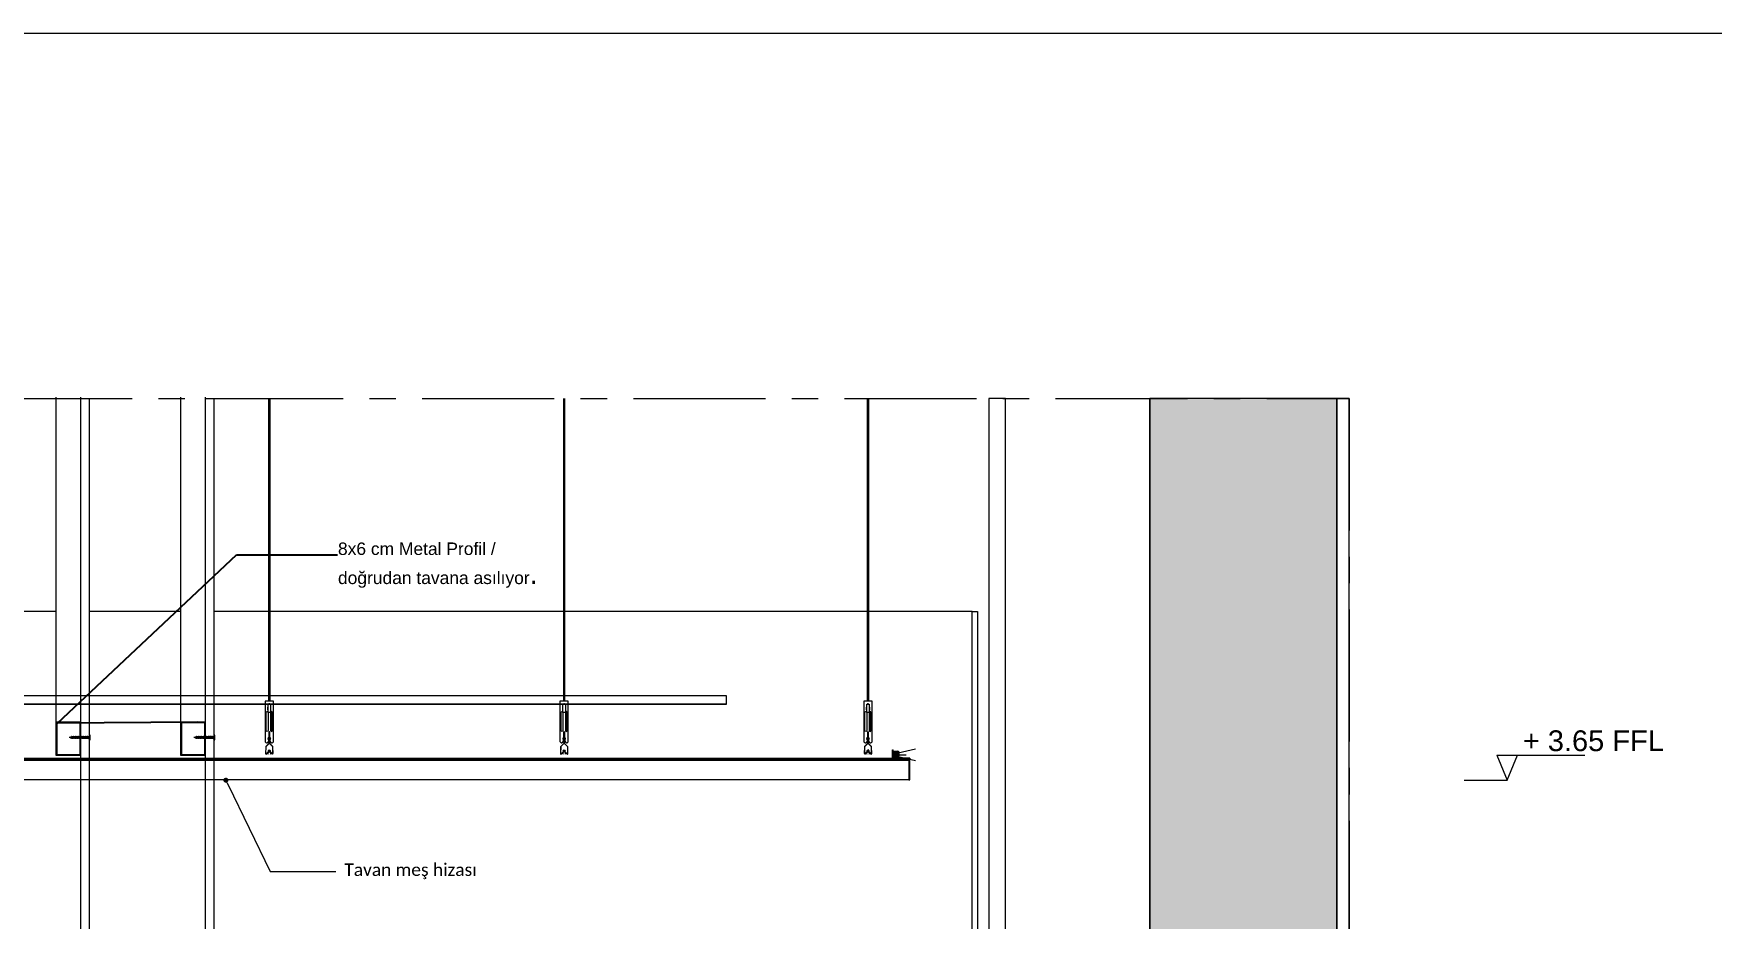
# Model space of a CAD drawing. Header units: millimetres. Extents: x 29001 to 40804, y -8833 to -5892.
# Drawn here: x 33977.5 to 34381.5, y -6125 to -5911.9 of the extents above; entities that cross this region are included whole.
import ezdxf
from ezdxf import colors
from ezdxf.entities.mleader import LeaderData, LeaderLine
from ezdxf.enums import TextEntityAlignment as Align
from ezdxf.math import Vec2, Vec3

# ---------------------------------------------------------------- set-up
doc = ezdxf.new("R2010")
doc.units = ezdxf.units.MM
doc.linetypes.add('CENTER', pattern=[50.8, 31.75, -6.35, 6.35, -6.35])
doc.layers.get('0').update_dxf_attribs({"lineweight": 0})
for name, color, linetype, lineweight in [('wipeout', 254, 'Continuous', 0), ('xxx_Auto_Duvar_Alcipan', 50, 'Continuous', 0), ('xxx_Auto_Elektrik', 30, 'Continuous', 0), ('xxx_Auto_Kaplama_Aluminyum', 133, 'Continuous', 0), ('xxx_Auto_Kaplama_Aluminyum Tarama', 135, 'Continuous', 0), ('xxx_Auto_Kaplama_Siva Sap', 253, 'Continuous', 0), ('xxx_Auto_Konstruksiyon_Metal Ince', 161, 'Continuous', 0), ('xxx_Auto_Yardimci_Aks', 30, 'CENTER', 0), ('xxx_Auto_Yardimci_Kot', 21, 'Continuous', 0), ('xxx_Auto_Yardimci_Lejand', 7, 'Continuous', 0), ('xxx_Auto_Yardimci_Metraj', 81, 'Continuous', 0), ('xxx_Auto_Yardimci_Yazi', 7, 'Continuous', 0)]:
    doc.layers.add(name, color=color, linetype=linetype, lineweight=lineweight)
doc.layers.add('xxx_Auto_Duvar_Duvar Gorunus 02', color=7, linetype='Continuous', lineweight=0, true_color=0x707070)
doc.styles.add('Arial', font='arial.ttf')
doc.styles.add('AUTOBAN', font='')
doc.styles.add('narrow', font='ARIALN.TTF', dxfattribs={"height": 4})
doc.styles.get("Standard").update_dxf_attribs({"font": 'arial.ttf'})
doc.styles.add('tx-0-text', font='arial.ttf', dxfattribs={"height": 10})
doc.styles.get('AUTOBAN').set_extended_font_data('Helvetica Normal Tr')

# ---------------------------------------------------------------- blocks, each defined once
blk = doc.blocks.new('AUTO_LAYOUT_A0')
at = {"layer": 'xxx_Auto_Yardimci_Metraj', "color": 1}
blk.add_lwpolyline([(42, 84), (-76.8, 84), (-76.8, 0), (42, 0)], close=True, dxfattribs=at)
at = {"layer": 'xxx_Auto_Yardimci_Lejand', "style": 'AUTOBAN'}
for tag, p in [('PROJEADI', (36.802, 80.231)), ('REVIZYON', (37.278, 12.602)), ('REVIZYON', (37.278, 12.167)), ('REVIZYON', (37.278, 11.732)), ('REVIZYON', (37.278, 11.297)), ('ÇİZİMADI', (36.802, 10.22)), ('PNO', (38.791, 9.704)), ('OLCEK', (38.791, 9.269)), ('ÇİZEN', (38.791, 8.834)), ('KONTROL', (38.791, 8.399)), ('TARIH', (38.791, 7.964)), ('PROJENO', (38.791, 7.529))]:
    blk.add_attdef(tag, text='', height=0.2, dxfattribs=at).set_placement(p, align=Align.TOP_LEFT)
for tag, p in [('TARIH', (41.806, 12.602)), ('TARIH', (41.806, 12.167)), ('TARIH', (41.806, 11.732)), ('TARIH', (41.806, 11.297)), ('PNO', (38.677, 9.704)), ('SIZE', (41.803, 9.704))]:
    blk.add_attdef(tag, text='', height=0.2, dxfattribs=at).set_placement(p, align=Align.TOP_RIGHT)
for tag, p in [('PRJT', (38.677, 6.778)), ('DC', (39.765, 6.778)), ('SSN', (40.788, 6.778))]:
    blk.add_attdef(tag, text='', height=0.2, dxfattribs=at).set_placement(p, align=Align.TOP_CENTER)
blk = doc.blocks.new('*U57')
for p, q in [((0, -5.5), (0, 5.5)), ((0, 5.5), (0.9, 5.5)), ((0.9, 5.5), (3.4, 2.6)), ((3.4, 2.6), (5.1, 1.7)), ((5.1, 1.7), (5.1, 1.7)), ((6.2, 1.7), (7.1, 1.7)), ((8.2, 1.7), (9, 1.7)), ((10.1, 1.7), (10.9, 1.7)), ((12.1, 1.7), (12.9, 1.7)), ((14.1, 1.7), (14.9, 1.7)), ((16.1, 1.7), (16.9, 1.7)), ((18.1, 1.7), (18.9, 1.7)), ((20.1, 1.7), (20.9, 1.7)), ((22.1, 1.7), (22.9, 1.7)), ((24.1, 1.7), (24.9, 1.7)), ((26.1, 1.7), (26.9, 1.7)), ((28.1, 1.7), (28.9, 1.7)), ((30.1, 1.7), (30.9, 1.7)), ((32.1, 1.7), (32.9, 1.7)), ((34.1, 1.7), (34.9, 1.7)), ((36.1, 1.7), (36.9, 1.7)), ((38.1, 1.7), (38.9, 1.7)), ((40.1, 1.7), (40.9, 1.7)), ((42.1, 1.7), (42.7, 1.7)), ((42.7, 1.7), (43.4, 1.7)), ((44.7, 1.4), (50, 0)), ((46.9, -1), (50, 0)), ((0.9, -5.5), (0, -5.5)), ((0.9, -5.5), (3.4, -2.6)), ((3.4, -2.6), (5.1, -1.7)), ((5.1, -1.7), (5.4, -1.7)), ((6.6, -1.7), (7.4, -1.7)), ((9.3, -1.7), (8.5, -1.7)), ((11.3, -1.7), (10.5, -1.7)), ((13.2, -1.7), (12.4, -1.7)), ((15.2, -1.7), (14.3, -1.7)), ((16.3, -1.7), (17.3, -1.7)), ((18.3, -1.7), (19.3, -1.7)), ((20.3, -1.7), (21.3, -1.7)), ((22.3, -1.7), (23.3, -1.7)), ((24.3, -1.7), (25.3, -1.7)), ((26.3, -1.7), (27.3, -1.7)), ((28.3, -1.7), (29.3, -1.7)), ((30.3, -1.7), (31.3, -1.7)), ((32.3, -1.7), (33.3, -1.7)), ((34.3, -1.7), (35.3, -1.7)), ((36.3, -1.7), (37.3, -1.7)), ((38.3, -1.7), (39.3, -1.7)), ((40.3, -1.7), (41.3, -1.7)), ((42.3, -1.7), (43.3, -1.7)), ((44.4, -1.5), (45.9, -1.3))]:
    blk.add_line(p, q)
at = {"lineweight": 15}
for p, q in [((0.9, 5.5), (0.9, -5.5)), ((3.4, -2.6), (3.4, 2.6))]:
    blk.add_line(p, q, dxfattribs=at)
at = {"lineweight": 5}
for p, q in [((5.1, -1.7), (5.1, 1.7)), ((5.1, 0), (5.4, -1.7)), ((6.2, 1.7), (7.4, -1.7)), ((8.2, 1.7), (9.3, -1.7)), ((10.1, 1.7), (11.3, -1.7)), ((12.1, 1.7), (13.2, -1.7)), ((14.1, 1.7), (15.2, -1.7)), ((16.1, 1.7), (17.2, -1.7)), ((18.1, 1.7), (19.2, -1.7)), ((20.1, 1.7), (21.2, -1.7)), ((22.1, 1.7), (23.2, -1.7)), ((24.1, 1.7), (25.2, -1.7)), ((26.1, 1.7), (27.2, -1.7)), ((28.1, 1.7), (29.2, -1.7)), ((30.1, 1.7), (31.2, -1.7)), ((32.1, 1.7), (33.2, -1.7)), ((34.1, 1.7), (35.2, -1.7)), ((36.1, 1.7), (37.2, -1.7)), ((38.1, 1.7), (39.2, -1.7)), ((40.1, 1.7), (41.2, -1.7)), ((42.1, 1.7), (43.2, -1.5)), ((44.6, 1.7), (45.7, -1))]:
    blk.add_line(p, q, dxfattribs=at)
for points, start_tangent, end_tangent in [([(5.1, 1.7), (5.7, 2.5), (6.2, 1.7)], (0.571797, 0.820395), (0.389557, -0.921002)), ([(7.1, 1.7), (7.7, 2.5), (8.2, 1.7)], (0.571797, 0.820395), (0.389557, -0.921002)), ([(9, 1.7), (9.6, 2.5), (10.1, 1.7)], (0.571797, 0.820395), (0.389557, -0.921002)), ([(10.9, 1.7), (11.6, 2.5), (12.1, 1.7)], (0.571797, 0.820395), (0.389557, -0.921002)), ([(12.9, 1.7), (13.6, 2.5), (14.1, 1.7)], (0.571797, 0.820395), (0.389557, -0.921002)), ([(14.9, 1.7), (15.6, 2.5), (16.1, 1.7)], (0.571797, 0.820395), (0.389557, -0.921002)), ([(16.9, 1.7), (17.6, 2.5), (18.1, 1.7)], (0.571797, 0.820395), (0.389557, -0.921002)), ([(18.9, 1.7), (19.6, 2.5), (20.1, 1.7)], (0.571797, 0.820395), (0.389557, -0.921002)), ([(20.9, 1.7), (21.6, 2.5), (22.1, 1.7)], (0.571797, 0.820395), (0.389557, -0.921002)), ([(22.9, 1.7), (23.6, 2.5), (24.1, 1.7)], (0.571797, 0.820395), (0.389557, -0.921002)), ([(24.9, 1.7), (25.6, 2.5), (26.1, 1.7)], (0.571797, 0.820395), (0.389557, -0.921002)), ([(26.9, 1.7), (27.6, 2.5), (28.1, 1.7)], (0.571797, 0.820395), (0.389557, -0.921002)), ([(28.9, 1.7), (29.6, 2.5), (30.1, 1.7)], (0.571797, 0.820395), (0.389557, -0.921002)), ([(30.9, 1.7), (31.6, 2.5), (32.1, 1.7)], (0.571797, 0.820395), (0.389557, -0.921002)), ([(32.9, 1.7), (33.6, 2.5), (34.1, 1.7)], (0.571797, 0.820395), (0.389557, -0.921002)), ([(34.9, 1.7), (35.6, 2.5), (36.1, 1.7)], (0.571797, 0.820395), (0.389557, -0.921002)), ([(36.9, 1.7), (37.6, 2.5), (38.1, 1.7)], (0.571797, 0.820395), (0.389557, -0.921002)), ([(38.9, 1.7), (39.6, 2.5), (40.1, 1.7)], (0.571797, 0.820395), (0.389557, -0.921002)), ([(40.9, 1.7), (41.6, 2.5), (42.1, 1.7)], (0.571797, 0.820395), (0.389557, -0.921002)), ([(43.4, 1.7), (44.1, 2.5), (44.6, 1.7)], (0.571797, 0.820395), (0.389557, -0.921002)), ([(5.4, -1.7), (6.1, -2.5), (6.6, -1.7)], (0.571797, -0.820395), (0.389557, 0.921002)), ([(7.4, -1.7), (8, -2.5), (8.5, -1.7)], (0.571797, -0.820395), (0.389557, 0.921002)), ([(9.3, -1.7), (9.9, -2.5), (10.5, -1.7)], (0.571797, -0.820395), (0.389557, 0.921002)), ([(11.3, -1.7), (11.9, -2.5), (12.4, -1.7)], (0.571797, -0.820395), (0.389557, 0.921002)), ([(13.2, -1.7), (13.8, -2.5), (14.3, -1.7)], (0.571797, -0.820395), (0.389557, 0.921002)), ([(15.2, -1.7), (15.8, -2.5), (16.3, -1.7)], (0.571797, -0.820395), (0.389557, 0.921002)), ([(17.2, -1.7), (17.8, -2.5), (18.3, -1.7)], (0.571797, -0.820395), (0.389557, 0.921002)), ([(19.2, -1.7), (19.8, -2.5), (20.3, -1.7)], (0.571797, -0.820395), (0.389557, 0.921002)), ([(21.2, -1.7), (21.8, -2.5), (22.3, -1.7)], (0.571797, -0.820395), (0.389557, 0.921002)), ([(23.2, -1.7), (23.8, -2.5), (24.3, -1.7)], (0.571797, -0.820395), (0.389557, 0.921002)), ([(25.2, -1.7), (25.8, -2.5), (26.3, -1.7)], (0.571797, -0.820395), (0.389557, 0.921002)), ([(27.2, -1.7), (27.8, -2.5), (28.3, -1.7)], (0.571797, -0.820395), (0.389557, 0.921002)), ([(29.2, -1.7), (29.8, -2.5), (30.3, -1.7)], (0.571797, -0.820395), (0.389557, 0.921002)), ([(31.2, -1.7), (31.8, -2.5), (32.3, -1.7)], (0.571797, -0.820395), (0.389557, 0.921002)), ([(33.2, -1.7), (33.8, -2.5), (34.3, -1.7)], (0.571797, -0.820395), (0.389557, 0.921002)), ([(35.2, -1.7), (35.8, -2.5), (36.3, -1.7)], (0.571797, -0.820395), (0.389557, 0.921002)), ([(37.2, -1.7), (37.8, -2.5), (38.3, -1.7)], (0.571797, -0.820395), (0.389557, 0.921002)), ([(39.2, -1.7), (39.8, -2.5), (40.3, -1.7)], (0.571797, -0.820395), (0.389557, 0.921002)), ([(41.2, -1.7), (41.8, -2.5), (42.3, -1.7)], (0.571797, -0.820395), (0.389557, 0.921002)), ([(43.2, -1.5), (43.9, -2.3), (44.4, -1.5)], (0.571797, -0.820395), (0.389557, 0.921002)), ([(45.7, -1), (46.4, -1.8), (46.9, -1)], (0.571797, -0.820395), (0.389557, 0.921002))]:
    blk.add_spline(points, degree=3, dxfattribs=dict(start_tangent=start_tangent, end_tangent=end_tangent))
at = {"lineweight": 15}
for points, start_tangent, end_tangent in [([(5.1, 1.7), (5.8, 1.4), (6.6, 0.1), (7.4, -1.7)], (0.99352, -0.113659), (0.389557, -0.921002)), ([(6.6, -1.7), (5.8, -1.4), (5.5, -1.1), (5.1, 0)], (-0.99352, 0.113659), (-0.389557, 0.921002)), ([(8.5, -1.7), (7.8, -1.4), (7, -0.1), (6.2, 1.7)], (-0.99352, 0.113659), (-0.389557, 0.921002)), ([(7.1, 1.7), (7.8, 1.4), (8.6, 0.1), (9.3, -1.7)], (0.99352, -0.113659), (0.389557, -0.921002)), ([(10.5, -1.7), (9.7, -1.4), (8.9, -0.1), (8.2, 1.7)], (-0.99352, 0.113659), (-0.389557, 0.921002)), ([(9, 1.7), (9.7, 1.4), (10.5, 0.1), (11.3, -1.7)], (0.99352, -0.113659), (0.389557, -0.921002)), ([(12.4, -1.7), (11.7, -1.4), (10.9, -0.1), (10.1, 1.7)], (-0.99352, 0.113659), (-0.389557, 0.921002)), ([(10.9, 1.7), (11.6, 1.4), (12.5, 0.1), (13.2, -1.7)], (0.99352, -0.113659), (0.389557, -0.921002)), ([(14.3, -1.7), (13.6, -1.4), (12.8, -0.1), (12.1, 1.7)], (-0.99352, 0.113659), (-0.389557, 0.921002)), ([(12.9, 1.7), (13.6, 1.4), (14.5, 0.1), (15.2, -1.7)], (0.99352, -0.113659), (0.389557, -0.921002)), ([(16.3, -1.7), (15.6, -1.4), (14.8, -0.1), (14.1, 1.7)], (-0.99352, 0.113659), (-0.389557, 0.921002)), ([(14.9, 1.7), (15.6, 1.4), (16.5, 0.1), (17.2, -1.7)], (0.99352, -0.113659), (0.389557, -0.921002)), ([(18.3, -1.7), (17.6, -1.4), (16.8, -0.1), (16.1, 1.7)], (-0.99352, 0.113659), (-0.389557, 0.921002)), ([(16.9, 1.7), (17.6, 1.4), (18.5, 0.1), (19.2, -1.7)], (0.99352, -0.113659), (0.389557, -0.921002)), ([(20.3, -1.7), (19.6, -1.4), (18.8, -0.1), (18.1, 1.7)], (-0.99352, 0.113659), (-0.389557, 0.921002)), ([(18.9, 1.7), (19.6, 1.4), (20.5, 0.1), (21.2, -1.7)], (0.99352, -0.113659), (0.389557, -0.921002)), ([(22.3, -1.7), (21.6, -1.4), (20.8, -0.1), (20.1, 1.7)], (-0.99352, 0.113659), (-0.389557, 0.921002)), ([(20.9, 1.7), (21.6, 1.4), (22.5, 0.1), (23.2, -1.7)], (0.99352, -0.113659), (0.389557, -0.921002)), ([(24.3, -1.7), (23.6, -1.4), (22.8, -0.1), (22.1, 1.7)], (-0.99352, 0.113659), (-0.389557, 0.921002)), ([(22.9, 1.7), (23.6, 1.4), (24.5, 0.1), (25.2, -1.7)], (0.99352, -0.113659), (0.389557, -0.921002)), ([(26.3, -1.7), (25.6, -1.4), (24.8, -0.1), (24.1, 1.7)], (-0.99352, 0.113659), (-0.389557, 0.921002)), ([(24.9, 1.7), (25.6, 1.4), (26.5, 0.1), (27.2, -1.7)], (0.99352, -0.113659), (0.389557, -0.921002)), ([(28.3, -1.7), (27.6, -1.4), (26.8, -0.1), (26.1, 1.7)], (-0.99352, 0.113659), (-0.389557, 0.921002)), ([(26.9, 1.7), (27.6, 1.4), (28.5, 0.1), (29.2, -1.7)], (0.99352, -0.113659), (0.389557, -0.921002)), ([(30.3, -1.7), (29.6, -1.4), (28.8, -0.1), (28.1, 1.7)], (-0.99352, 0.113659), (-0.389557, 0.921002)), ([(28.9, 1.7), (29.6, 1.4), (30.5, 0.1), (31.2, -1.7)], (0.99352, -0.113659), (0.389557, -0.921002)), ([(32.3, -1.7), (31.6, -1.4), (30.8, -0.1), (30.1, 1.7)], (-0.99352, 0.113659), (-0.389557, 0.921002)), ([(30.9, 1.7), (31.6, 1.4), (32.5, 0.1), (33.2, -1.7)], (0.99352, -0.113659), (0.389557, -0.921002)), ([(34.3, -1.7), (33.6, -1.4), (32.8, -0.1), (32.1, 1.7)], (-0.99352, 0.113659), (-0.389557, 0.921002)), ([(32.9, 1.7), (33.6, 1.4), (34.5, 0.1), (35.2, -1.7)], (0.99352, -0.113659), (0.389557, -0.921002)), ([(36.3, -1.7), (35.6, -1.4), (34.8, -0.1), (34.1, 1.7)], (-0.99352, 0.113659), (-0.389557, 0.921002)), ([(34.9, 1.7), (35.6, 1.4), (36.5, 0.1), (37.2, -1.7)], (0.99352, -0.113659), (0.389557, -0.921002)), ([(38.3, -1.7), (37.6, -1.4), (36.8, -0.1), (36.1, 1.7)], (-0.99352, 0.113659), (-0.389557, 0.921002)), ([(36.9, 1.7), (37.6, 1.4), (38.5, 0.1), (39.2, -1.7)], (0.99352, -0.113659), (0.389557, -0.921002)), ([(40.3, -1.7), (39.6, -1.4), (38.8, -0.1), (38.1, 1.7)], (-0.99352, 0.113659), (-0.389557, 0.921002)), ([(38.9, 1.7), (39.6, 1.4), (40.5, 0.1), (41.2, -1.7)], (0.99352, -0.113659), (0.389557, -0.921002)), ([(42.3, -1.7), (41.6, -1.4), (40.8, -0.1), (40.1, 1.7)], (-0.99352, 0.113659), (-0.389557, 0.921002)), ([(40.9, 1.7), (41.7, 1.4), (42.5, 0.1), (43.2, -1.5)], (0.99352, -0.113659), (0.389557, -0.921002)), ([(44.4, -1.5), (43.6, -1.2), (42.8, 0.1), (42.1, 1.7)], (-0.99352, 0.113659), (-0.389557, 0.921002)), ([(43.4, 1.7), (44.2, 1.4), (45, 0.3), (45.7, -1)], (0.99352, -0.113659), (0.389557, -0.921002)), ([(46.9, -1), (46.1, -0.7), (45.3, 0.3), (44.6, 1.7)], (-0.99352, 0.113659), (-0.389557, 0.921002))]:
    blk.add_spline(points, degree=3, dxfattribs=dict(at, start_tangent=start_tangent, end_tangent=end_tangent))
blk = doc.blocks.new('_Dot')
at = {"color": 0, "linetype": 'ByBlock', "lineweight": -2}
blk.add_line((-0.5, 0), (-1, 0), dxfattribs=at)
at = {"color": 0, "linetype": 'ByBlock', "const_width": 0.5}
blk.add_lwpolyline([(-0.25, 0, 1), (0.25, 0, 1)], format="xyb", close=True, dxfattribs=at)
blk = doc.blocks.new('AUTOBAN_TAG_HEIGHTS')
at = {"extrusion": (4.37748e-19, -0.000522952, 1)}
for p, q in [((-31588, 44961.5, 0), (-31164.1, 44961.5, 0)), ((-31744.5, 44841.5, 0), (-31538, 44841.5, 0))]:
    blk.add_line(p, q, dxfattribs=at)
at = {"elevation": 0}
blk.add_lwpolyline([(-31588, 44961.5), (-31538, 44841.5), (-31488, 44961.5)], dxfattribs=at)
at = {"extrusion": (4.37748e-19, -0.000522952, 1)}
for tag, p in [('FFL_LEVEL', (-31462.6, 44901.5, -23.5)), ('SSL_LEVEL', (-31462.6, 44797.4, -23.4))]:
    blk.add_attdef(tag, p, '', height=100, dxfattribs=at)
blk = doc.blocks.new('led lighting')
blk.add_wipeout([(-26541.81, -63384.27), (-26540.06, -63384.27), (-26540.06, -63385.52), (-26541.81, -63385.52)]).dxf.layer = 'wipeout'
at = {"layer": 'xxx_Auto_Elektrik', "ltscale": 100}
h = blk.add_hatch(dxfattribs=at)
h.set_pattern_fill('ANSI32', color=256, scale=0.02)
h.set_pattern_definition([(45, (-10392.74666, -20628.92017), (-0.1347038418, 0.1347038418), []), (45, (-10392.65686, -20628.92017), (-0.1347038418, 0.1347038418), [])])
h.paths.add_polyline_path([(-26541.81, -63384.27), (-26540.06, -63384.27), (-26540.06, -63385.52), (-26541.81, -63385.52)])
blk.add_lwpolyline([(-26541.81, -63384.27), (-26540.06, -63384.27), (-26540.06, -63385.52), (-26541.81, -63385.52)], close=True, dxfattribs=at)
for points in [[(-26541.81, -63385.52), (-26541.81, -63384.27)], [(-26540.06, -63384.27), (-26540.06, -63385.52)]]:
    blk.add_lwpolyline(points, dxfattribs=at)
blk.add_arc((-26540.93, -63385.52), 0.25, 180, 0, dxfattribs=at)

msp = doc.modelspace()

# ---------------------------------------------------------------- hatches: boundary and pattern name
at = {"true_color": 0x7e837c}
h = msp.add_hatch(color=8, dxfattribs=at)
h.dxf.hatch_style = 1
h.paths.add_polyline_path([(34246.1, -5999.7), (34246.1, -6466.55), (34291.1, -6466.55), (34291.1, -5999.7)])
at = {"layer": 'xxx_Auto_Kaplama_Aluminyum Tarama', "linetype": 'Continuous'}
h = msp.add_hatch(color=256, dxfattribs=at)
h.dxf.hatch_style = 1
edge = h.paths.add_edge_path()
edge.add_arc((34034.22, -6081.57), 0.24, -70.6564, 92.4085, ccw=False)
edge.add_arc((34034.33, -6081.9), 0.11, 109.3177, 181)
edge.add_line((34034.22, -6081.9), (34034.24, -6082.65))
edge.add_arc((34034.35, -6082.65), 0.11, 181, 226)
edge.add_line((34034.27, -6082.73), (34034.97, -6083.46))
edge.add_arc((34034.94, -6083.5), 0.05, 1, 46, ccw=False)
edge.add_line((34034.99, -6083.5), (34035.02, -6085.15))
edge.add_arc((34034.97, -6085.15), 0.05, -133.8547, 1, ccw=False)
edge.add_line((34034.94, -6085.19), (34034.39, -6084.66))
edge.add_arc((34034.42, -6084.62), 0.05, 136, 226.1453, ccw=False)
edge.add_line((34034.39, -6084.59), (34034.52, -6084.45))
edge.add_line((34034.52, -6084.45), (34034.48, -6084.41))
edge.add_line((34034.48, -6084.41), (34034.34, -6084.55))
edge.add_arc((34034.42, -6084.62), 0.11, 136, 226.1453)
edge.add_line((34034.35, -6084.7), (34034.89, -6085.23))
edge.add_arc((34034.97, -6085.15), 0.11, 226.1453, 361)
edge.add_line((34035.08, -6085.15), (34035.05, -6083.49))
edge.add_arc((34034.94, -6083.5), 0.11, 1, 46)
edge.add_line((34035.02, -6083.42), (34034.31, -6082.69))
edge.add_arc((34034.35, -6082.65), 0.05, 181, 226, ccw=False)
edge.add_line((34034.3, -6082.65), (34034.28, -6081.9))
edge.add_arc((34034.33, -6081.9), 0.05, 109.3177, 181, ccw=False)
edge.add_arc((34034.22, -6081.57), 0.3, 289.33, 451.9383)
edge.add_arc((34034.2, -6081.57), 0.3, 88.0617, 250.67)
edge.add_arc((34034.08, -6081.9), 0.05, -1, 70.6823, ccw=False)
edge.add_line((34034.13, -6081.9), (34034.12, -6082.65))
edge.add_arc((34034.07, -6082.65), 0.05, 314, 359, ccw=False)
edge.add_line((34034.1, -6082.69), (34033.4, -6083.42))
edge.add_arc((34033.47, -6083.5), 0.11, 134, 179)
edge.add_line((34033.36, -6083.49), (34033.33, -6085.15))
edge.add_arc((34033.44, -6085.15), 0.11, 179, 313.8547)
edge.add_line((34033.52, -6085.23), (34034.07, -6084.7))
edge.add_arc((34033.99, -6084.62), 0.11, 313.8547, 404)
edge.add_line((34034.07, -6084.55), (34033.94, -6084.41))
edge.add_line((34033.94, -6084.41), (34033.9, -6084.45))
edge.add_line((34033.9, -6084.45), (34034.03, -6084.59))
edge.add_arc((34033.99, -6084.62), 0.05, -46.1453, 44, ccw=False)
edge.add_line((34034.03, -6084.66), (34033.48, -6085.19))
edge.add_arc((34033.44, -6085.15), 0.05, 179, 313.8547, ccw=False)
edge.add_line((34033.39, -6085.15), (34033.42, -6083.5))
edge.add_arc((34033.47, -6083.5), 0.05, 134, 179, ccw=False)
edge.add_line((34033.44, -6083.46), (34034.14, -6082.73))
edge.add_arc((34034.07, -6082.65), 0.11, 314, 359)
edge.add_line((34034.18, -6082.65), (34034.19, -6081.9))
edge.add_arc((34034.08, -6081.9), 0.11, 359, 430.6823)
edge.add_arc((34034.2, -6081.57), 0.24, 87.5915, 250.6564, ccw=False)
h = msp.add_hatch(color=256, dxfattribs=at)
h.dxf.hatch_style = 1
edge = h.paths.add_edge_path()
edge.add_arc((34105.18, -6081.57), 0.24, -70.6564, 92.4085, ccw=False)
edge.add_arc((34105.3, -6081.9), 0.11, 109.3177, 181)
edge.add_line((34105.19, -6081.9), (34105.2, -6082.65))
edge.add_arc((34105.31, -6082.65), 0.11, 181, 226)
edge.add_line((34105.23, -6082.73), (34105.94, -6083.46))
edge.add_arc((34105.9, -6083.5), 0.05, 1, 46, ccw=False)
edge.add_line((34105.95, -6083.5), (34105.98, -6085.15))
edge.add_arc((34105.93, -6085.15), 0.05, -133.8547, 1, ccw=False)
edge.add_line((34105.9, -6085.19), (34105.35, -6084.66))
edge.add_arc((34105.39, -6084.62), 0.05, 136, 226.1453, ccw=False)
edge.add_line((34105.35, -6084.59), (34105.48, -6084.45))
edge.add_line((34105.48, -6084.45), (34105.44, -6084.41))
edge.add_line((34105.44, -6084.41), (34105.31, -6084.55))
edge.add_arc((34105.39, -6084.62), 0.11, 136, 226.1453)
edge.add_line((34105.31, -6084.7), (34105.86, -6085.23))
edge.add_arc((34105.93, -6085.15), 0.11, 226.1453, 361)
edge.add_line((34106.04, -6085.15), (34106.01, -6083.49))
edge.add_arc((34105.9, -6083.5), 0.11, 1, 46)
edge.add_line((34105.98, -6083.42), (34105.28, -6082.69))
edge.add_arc((34105.31, -6082.65), 0.05, 181, 226, ccw=False)
edge.add_line((34105.26, -6082.65), (34105.25, -6081.9))
edge.add_arc((34105.3, -6081.9), 0.05, 109.3177, 181, ccw=False)
edge.add_arc((34105.18, -6081.57), 0.3, 289.33, 451.9383)
edge.add_arc((34105.16, -6081.57), 0.3, 88.0617, 250.67)
edge.add_arc((34105.05, -6081.9), 0.05, -1, 70.6823, ccw=False)
edge.add_line((34105.1, -6081.9), (34105.08, -6082.65))
edge.add_arc((34105.03, -6082.65), 0.05, 314, 359, ccw=False)
edge.add_line((34105.07, -6082.69), (34104.36, -6083.42))
edge.add_arc((34104.44, -6083.5), 0.11, 134, 179)
edge.add_line((34104.33, -6083.49), (34104.3, -6085.15))
edge.add_arc((34104.41, -6085.15), 0.11, 179, 313.8547)
edge.add_line((34104.48, -6085.23), (34105.03, -6084.7))
edge.add_arc((34104.96, -6084.62), 0.11, 313.8547, 404)
edge.add_line((34105.03, -6084.55), (34104.9, -6084.41))
edge.add_line((34104.9, -6084.41), (34104.86, -6084.45))
edge.add_line((34104.86, -6084.45), (34104.99, -6084.59))
edge.add_arc((34104.96, -6084.62), 0.05, -46.1453, 44, ccw=False)
edge.add_line((34104.99, -6084.66), (34104.44, -6085.19))
edge.add_arc((34104.41, -6085.15), 0.05, 179, 313.8547, ccw=False)
edge.add_line((34104.36, -6085.15), (34104.39, -6083.5))
edge.add_arc((34104.44, -6083.5), 0.05, 134, 179, ccw=False)
edge.add_line((34104.4, -6083.46), (34105.11, -6082.73))
edge.add_arc((34105.03, -6082.65), 0.11, 314, 359)
edge.add_line((34105.14, -6082.65), (34105.16, -6081.9))
edge.add_arc((34105.05, -6081.9), 0.11, 359, 430.6823)
edge.add_arc((34105.16, -6081.57), 0.24, 87.5915, 250.6564, ccw=False)
h = msp.add_hatch(color=256, dxfattribs=at)
h.dxf.hatch_style = 1
edge = h.paths.add_edge_path()
edge.add_arc((34178.3, -6081.57), 0.24, -70.6564, 92.4085, ccw=False)
edge.add_arc((34178.42, -6081.9), 0.11, 109.3177, 181)
edge.add_line((34178.31, -6081.9), (34178.32, -6082.65))
edge.add_arc((34178.43, -6082.65), 0.11, 181, 226)
edge.add_line((34178.35, -6082.73), (34179.06, -6083.46))
edge.add_arc((34179.02, -6083.5), 0.05, 1, 46, ccw=False)
edge.add_line((34179.07, -6083.5), (34179.1, -6085.15))
edge.add_arc((34179.05, -6085.15), 0.05, -133.8547, 1, ccw=False)
edge.add_line((34179.02, -6085.19), (34178.47, -6084.66))
edge.add_arc((34178.51, -6084.62), 0.05, 136, 226.1453, ccw=False)
edge.add_line((34178.47, -6084.59), (34178.6, -6084.45))
edge.add_line((34178.6, -6084.45), (34178.56, -6084.41))
edge.add_line((34178.56, -6084.41), (34178.43, -6084.55))
edge.add_arc((34178.51, -6084.62), 0.11, 136, 226.1453)
edge.add_line((34178.43, -6084.7), (34178.98, -6085.23))
edge.add_arc((34179.05, -6085.15), 0.11, 226.1453, 361)
edge.add_line((34179.16, -6085.15), (34179.13, -6083.49))
edge.add_arc((34179.02, -6083.5), 0.11, 1, 46)
edge.add_line((34179.1, -6083.42), (34178.39, -6082.69))
edge.add_arc((34178.43, -6082.65), 0.05, 181, 226, ccw=False)
edge.add_line((34178.38, -6082.65), (34178.37, -6081.9))
edge.add_arc((34178.42, -6081.9), 0.05, 109.3177, 181, ccw=False)
edge.add_arc((34178.3, -6081.57), 0.3, 289.33, 451.9383)
edge.add_arc((34178.28, -6081.57), 0.3, 88.0617, 250.67)
edge.add_arc((34178.16, -6081.9), 0.05, -1, 70.6823, ccw=False)
edge.add_line((34178.21, -6081.9), (34178.2, -6082.65))
edge.add_arc((34178.15, -6082.65), 0.05, 314, 359, ccw=False)
edge.add_line((34178.19, -6082.69), (34177.48, -6083.42))
edge.add_arc((34177.56, -6083.5), 0.11, 134, 179)
edge.add_line((34177.45, -6083.49), (34177.42, -6085.15))
edge.add_arc((34177.53, -6085.15), 0.11, 179, 313.8547)
edge.add_line((34177.6, -6085.23), (34178.15, -6084.7))
edge.add_arc((34178.07, -6084.62), 0.11, 313.8547, 404)
edge.add_line((34178.15, -6084.55), (34178.02, -6084.41))
edge.add_line((34178.02, -6084.41), (34177.98, -6084.45))
edge.add_line((34177.98, -6084.45), (34178.11, -6084.59))
edge.add_arc((34178.07, -6084.62), 0.05, -46.1453, 44, ccw=False)
edge.add_line((34178.11, -6084.66), (34177.56, -6085.19))
edge.add_arc((34177.53, -6085.15), 0.05, 179, 313.8547, ccw=False)
edge.add_line((34177.48, -6085.15), (34177.51, -6083.5))
edge.add_arc((34177.56, -6083.5), 0.05, 134, 179, ccw=False)
edge.add_line((34177.52, -6083.46), (34178.23, -6082.73))
edge.add_arc((34178.15, -6082.65), 0.11, 314, 359)
edge.add_line((34178.26, -6082.65), (34178.27, -6081.9))
edge.add_arc((34178.16, -6081.9), 0.11, 359, 430.6823)
edge.add_arc((34178.28, -6081.57), 0.24, 87.5915, 250.6564, ccw=False)

# ---------------------------------------------------------------- linework, layer by layer
at = {"elevation": 0}
msp.add_lwpolyline([(34246.1, -6466.55), (34291.1, -6466.55), (34291.1, -5999.7), (34246.1, -5999.7)], close=True, dxfattribs=at)
at = {"color": 9, "true_color": 0xb8b8b8, "elevation": 133.54}
for points in [[(33982.86, -6050.96), (33918.63, -6050.96)], [(34012.86, -6050.96), (33990.86, -6050.96)], [(34203.38, -6050.96), (34020.86, -6050.96)]]:
    msp.add_lwpolyline(points, dxfattribs=at)
at = {"color": 240, "true_color": 0xed1f24, "elevation": 124.71}
for points in [[(34144.2, -6071.26), (33918.63, -6071.26)], [(33918.63, -6073.26), (34144.2, -6073.26), (34144.2, -6071.26), (33918.63, -6071.26)], [(34144.2, -6073.26), (33918.63, -6073.26)]]:
    msp.add_lwpolyline(points, dxfattribs=at)
at = {"layer": 'xxx_Auto_Duvar_Alcipan', "elevation": 133.54}
msp.add_lwpolyline([(34203.38, -6140.21), (34203.38, -6050.96), (34204.63, -6050.96), (34204.62, -6140.21), (34203.38, -6140.21)], dxfattribs=at)
msp.add_lwpolyline([(34203.38, -6140.21), (34203.38, -6050.96), (34204.63, -6050.96), (34204.62, -6140.21), (34203.38, -6140.21)], dxfattribs=at)
at = {"layer": 'xxx_Auto_Duvar_Duvar Gorunus 02', "linetype": 'Continuous', "elevation": 0}
for points in [[(33990.86, -6259.5), (33988.86, -6259.5), (33988.86, -5999.7), (33990.86, -5999.7)], [(34020.86, -6259.5), (34018.86, -6259.5), (34018.86, -5999.7), (34020.86, -5999.7)]]:
    msp.add_lwpolyline(points, close=True, dxfattribs=at)
at = {"layer": 'xxx_Auto_Elektrik', "ltscale": 100, "elevation": 130.48}
for points in [[(34185.58, -6084.96), (34189.68, -6084.03)], [(34185.58, -6085.87), (34189.68, -6086.8)], [(34185.91, -6085.43), (34187.44, -6085.43)]]:
    msp.add_lwpolyline(points, dxfattribs=at)
at = {"layer": 'xxx_Auto_Kaplama_Aluminyum', "linetype": 'Continuous', "elevation": 124.71}
for points in [[(33918.63, -6086.26), (34188.38, -6086.26), (34188.38, -6086.46)], [(34188.38, -6086.46), (33918.63, -6086.46)], [(34188.38, -6091.46), (34188.38, -6086.46), (33918.63, -6086.46)], [(34188.08, -6091.46), (33918.63, -6091.46)]]:
    msp.add_lwpolyline(points, dxfattribs=at)
at = {"layer": 'xxx_Auto_Kaplama_Aluminyum Tarama', "linetype": 'Continuous'}
for points, elevation in [([(34034.1, -6072.52), (34034.1, -5999.7)], 124.73), ([(34034.3, -5999.7), (34034.3, -6072.52), (34034.1, -6072.52)], 124.73), ([(34105.06, -6072.52), (34105.06, -5999.7)], 121.7), ([(34105.26, -5999.7), (34105.26, -6072.52), (34105.06, -6072.52)], 121.7), ([(34178.18, -6072.52), (34178.18, -5999.7)], 121.7), ([(34178.38, -5999.7), (34178.38, -6072.52), (34178.18, -6072.52)], 121.7), ([(34033.87, -6073.95), (34033.91, -6073.95)], 124.71), ([(34033.91, -6074.6), (34033.87, -6074.6), (34033.87, -6073.95)], 124.71), ([(34034.51, -6073.95), (34034.52, -6073.95), (34034.52, -6074.6), (34034.51, -6074.6)], 124.71), ([(34104.84, -6073.95), (34104.87, -6073.95)], 121.68), ([(34104.87, -6074.6), (34104.84, -6074.6), (34104.84, -6073.95)], 121.68), ([(34105.47, -6073.95), (34105.49, -6073.95), (34105.49, -6074.6), (34105.47, -6074.6)], 121.68), ([(34177.96, -6073.95), (34177.99, -6073.95)], 121.68), ([(34177.99, -6074.6), (34177.96, -6074.6), (34177.96, -6073.95)], 121.68), ([(34178.59, -6073.95), (34178.61, -6073.95), (34178.61, -6074.6), (34178.59, -6074.6)], 121.68)]:
    msp.add_lwpolyline(points, dxfattribs=dict(at, elevation=elevation))
for points, elevation in [([(34034.32, -6081.87), (34034.32, -6082.05, 0.167021), (34034.37, -6082.18), (34034.58, -6082.45, 0.229855), (34034.74, -6082.52), (34034.9, -6082.52, 0.414214), (34035.2, -6082.22), (34035.2, -6081.57), (34035.2, -6072.52), (34033.2, -6072.52), (34033.2, -6081.57), (34033.2, -6082.22, 0.414214), (34033.5, -6082.52), (34033.66, -6082.52, 0.229879), (34033.82, -6082.45), (34034.03, -6082.18, 0.168308), (34034.07, -6082.05), (34034.07, -6081.87)], 124.71), ([(34033.92, -6075.28), (34033.92, -6079.62, -1), (34033.48, -6079.62), (34033.48, -6075.22, -0.860659), (34033.91, -6075.16)], 124.71), ([(34034.48, -6075.28), (34034.48, -6079.62, 1), (34034.92, -6079.62), (34034.92, -6075.22)], 124.71), ([(34034.92, -6075.22, 0.778201), (34034.51, -6075.12, 0.778201)], 124.71), ([(34105.29, -6081.87), (34105.29, -6082.05, 0.167021), (34105.33, -6082.18), (34105.54, -6082.45, 0.229855), (34105.7, -6082.52), (34105.86, -6082.52, 0.414214), (34106.16, -6082.22), (34106.16, -6081.57), (34106.16, -6072.52), (34104.16, -6072.52), (34104.16, -6081.57), (34104.16, -6082.22, 0.414214), (34104.46, -6082.52), (34104.63, -6082.52, 0.229879), (34104.78, -6082.45), (34105, -6082.18, 0.168308), (34105.04, -6082.05), (34105.04, -6081.87)], 121.68), ([(34104.88, -6075.28), (34104.88, -6079.62, -1), (34104.45, -6079.62), (34104.45, -6075.22, -0.860659), (34104.87, -6075.16)], 121.68), ([(34105.45, -6075.28), (34105.45, -6079.62, 1), (34105.88, -6079.62), (34105.88, -6075.22)], 121.68), ([(34105.88, -6075.22, 0.778201), (34105.47, -6075.12, 0.778201)], 121.68), ([(34178.4, -6081.87), (34178.41, -6082.05, 0.167021), (34178.45, -6082.18), (34178.66, -6082.45, 0.229855), (34178.82, -6082.52), (34178.98, -6082.52, 0.414214), (34179.28, -6082.22), (34179.28, -6081.57), (34179.28, -6072.52), (34177.28, -6072.52), (34177.28, -6081.57), (34177.28, -6082.22, 0.414214), (34177.58, -6082.52), (34177.74, -6082.52, 0.229879), (34177.9, -6082.45), (34178.11, -6082.18, 0.168308), (34178.16, -6082.05), (34178.16, -6081.87)], 121.68), ([(34178, -6075.28), (34178, -6079.62, -1), (34177.56, -6079.62), (34177.56, -6075.22, -0.860659), (34177.99, -6075.16)], 121.68), ([(34178.56, -6075.28), (34178.56, -6079.62, 1), (34179, -6079.62), (34179, -6075.22)], 121.68), ([(34179, -6075.22, 0.778201), (34178.59, -6075.12, 0.778201)], 121.68), ([(34034.32, -6081.87, 0.663996), (34034.32, -6081.27), (34034.32, -6080.05, 0.414214), (34034.2, -6079.92, 0.414214), (34034.07, -6080.05), (34034.07, -6081.12), (34034.07, -6081.27, 0.670877), (34034.07, -6081.87)], 124.71), ([(34105.29, -6081.87, 0.663996), (34105.29, -6081.27), (34105.29, -6080.05, 0.414214), (34105.16, -6079.92, 0.414214), (34105.04, -6080.05), (34105.04, -6081.12), (34105.04, -6081.27, 0.670877), (34105.04, -6081.87)], 121.68), ([(34178.4, -6081.87, 0.663996), (34178.41, -6081.27), (34178.41, -6080.05, 0.414214), (34178.28, -6079.92, 0.414214), (34178.16, -6080.05), (34178.16, -6081.12), (34178.16, -6081.27, 0.670877), (34178.16, -6081.87)], 121.68)]:
    msp.add_lwpolyline(points, format="xyb", dxfattribs=dict(at, elevation=elevation))
for points, elevation in [([(34034.51, -6073.28), (34034.51, -6075.28), (34033.91, -6075.28), (34033.91, -6073.28)], 124.73), ([(34105.47, -6073.28), (34105.47, -6075.28), (34104.87, -6075.28), (34104.87, -6073.28)], 121.7), ([(34178.59, -6073.28), (34178.59, -6075.28), (34177.99, -6075.28), (34177.99, -6073.28)], 121.7)]:
    msp.add_lwpolyline(points, close=True, dxfattribs=dict(at, elevation=elevation))
for points, elevation in [([(34034.21, -6081.33, -0.862148), (34034.3, -6081.8, 0.323388), (34034.22, -6081.9), (34034.24, -6082.65, 0.198912), (34034.27, -6082.73), (34034.97, -6083.46, -0.198912), (34034.99, -6083.5), (34035.02, -6085.15, -0.667262), (34034.94, -6085.19), (34034.39, -6084.66, -0.414956), (34034.39, -6084.59), (34034.52, -6084.45), (34034.48, -6084.41), (34034.34, -6084.55, 0.414956), (34034.35, -6084.7), (34034.89, -6085.23, 0.667262), (34035.08, -6085.15), (34035.05, -6083.49, 0.198912), (34035.02, -6083.42), (34034.31, -6082.69, -0.198912), (34034.3, -6082.65), (34034.28, -6081.9, -0.323388), (34034.32, -6081.86, 0.858681), (34034.21, -6081.27, 0.858681), (34034.1, -6081.86, -0.323388), (34034.13, -6081.9), (34034.12, -6082.65, -0.198912), (34034.1, -6082.69), (34033.4, -6083.42, 0.198912), (34033.36, -6083.49), (34033.33, -6085.15, 0.667262), (34033.52, -6085.23), (34034.07, -6084.7, 0.414956), (34034.07, -6084.55), (34033.94, -6084.41), (34033.9, -6084.45), (34034.03, -6084.59, -0.414956), (34034.03, -6084.66), (34033.48, -6085.19, -0.667262), (34033.39, -6085.15), (34033.42, -6083.5, -0.198912), (34033.44, -6083.46), (34034.14, -6082.73, 0.198912), (34034.18, -6082.65), (34034.19, -6081.9, 0.323388), (34034.12, -6081.8, -0.862148)], 124.73), ([(34105.17, -6081.33, -0.862148), (34105.26, -6081.8, 0.323388), (34105.19, -6081.9), (34105.2, -6082.65, 0.198912), (34105.23, -6082.73), (34105.94, -6083.46, -0.198912), (34105.95, -6083.5), (34105.98, -6085.15, -0.667262), (34105.9, -6085.19), (34105.35, -6084.66, -0.414956), (34105.35, -6084.59), (34105.48, -6084.45), (34105.44, -6084.41), (34105.31, -6084.55, 0.414956), (34105.31, -6084.7), (34105.86, -6085.23, 0.667262), (34106.04, -6085.15), (34106.01, -6083.49, 0.198912), (34105.98, -6083.42), (34105.28, -6082.69, -0.198912), (34105.26, -6082.65), (34105.25, -6081.9, -0.323388), (34105.28, -6081.86, 0.858681), (34105.17, -6081.27, 0.858681), (34105.06, -6081.86, -0.323388), (34105.1, -6081.9), (34105.08, -6082.65, -0.198912), (34105.07, -6082.69), (34104.36, -6083.42, 0.198912), (34104.33, -6083.49), (34104.3, -6085.15, 0.667262), (34104.48, -6085.23), (34105.03, -6084.7, 0.414956), (34105.03, -6084.55), (34104.9, -6084.41), (34104.86, -6084.45), (34104.99, -6084.59, -0.414956), (34104.99, -6084.66), (34104.44, -6085.19, -0.667262), (34104.36, -6085.15), (34104.39, -6083.5, -0.198912), (34104.4, -6083.46), (34105.11, -6082.73, 0.198912), (34105.14, -6082.65), (34105.16, -6081.9, 0.323388), (34105.08, -6081.8, -0.862148)], 121.7), ([(34178.29, -6081.33, -0.862148), (34178.38, -6081.8, 0.323388), (34178.31, -6081.9), (34178.32, -6082.65, 0.198912), (34178.35, -6082.73), (34179.06, -6083.46, -0.198912), (34179.07, -6083.5), (34179.1, -6085.15, -0.667262), (34179.02, -6085.19), (34178.47, -6084.66, -0.414956), (34178.47, -6084.59), (34178.6, -6084.45), (34178.56, -6084.41), (34178.43, -6084.55, 0.414956), (34178.43, -6084.7), (34178.98, -6085.23, 0.667262), (34179.16, -6085.15), (34179.13, -6083.49, 0.198912), (34179.1, -6083.42), (34178.39, -6082.69, -0.198912), (34178.38, -6082.65), (34178.37, -6081.9, -0.323388), (34178.4, -6081.86, 0.858681), (34178.29, -6081.27, 0.858681), (34178.18, -6081.86, -0.323388), (34178.21, -6081.9), (34178.2, -6082.65, -0.198912), (34178.19, -6082.69), (34177.48, -6083.42, 0.198912), (34177.45, -6083.49), (34177.42, -6085.15, 0.667262), (34177.6, -6085.23), (34178.15, -6084.7, 0.414956), (34178.15, -6084.55), (34178.02, -6084.41), (34177.98, -6084.45), (34178.11, -6084.59, -0.414956), (34178.11, -6084.66), (34177.56, -6085.19, -0.667262), (34177.48, -6085.15), (34177.51, -6083.5, -0.198912), (34177.52, -6083.46), (34178.23, -6082.73, 0.198912), (34178.26, -6082.65), (34178.27, -6081.9, 0.323388), (34178.2, -6081.8, -0.862148)], 121.7)]:
    msp.add_lwpolyline(points, format="xyb", close=True, dxfattribs=dict(at, elevation=elevation))
for centre, radius, start, end in [((34034.2, -6073.33, 124.71), 0.165, 18.4199, 161.5801), ((34105.16, -6073.33, 121.68), 0.165, 18.4199, 161.5801), ((34178.28, -6073.33, 121.68), 0.165, 18.4199, 161.5801), ((34034.16, -6084.39, 124.71), 0.15, 90, 270), ((34034.16, -6084.39, 124.71), 0.15, 90, 270), ((34034.26, -6084.39, 124.71), 0.15, 270, 90), ((34034.26, -6084.39, 124.71), 0.15, 270, 90), ((34105.12, -6084.39, 121.68), 0.15, 90, 270), ((34105.12, -6084.39, 121.68), 0.15, 90, 270), ((34105.22, -6084.39, 121.68), 0.15, 270, 90), ((34105.22, -6084.39, 121.68), 0.15, 270, 90), ((34178.24, -6084.39, 121.68), 0.15, 90, 270), ((34178.24, -6084.39, 121.68), 0.15, 90, 270), ((34178.34, -6084.39, 121.68), 0.15, 270, 90), ((34178.34, -6084.39, 121.68), 0.15, 270, 90), ((34034.21, -6085.05, 124.71), 0.35, 98.2132, 216.7908), ((34034.21, -6085.05, 124.71), 0.35, 98.2132, 216.7908), ((34034.21, -6085.05, 124.71), 0.35, 323.2092, 81.7868), ((34034.21, -6085.05, 124.71), 0.35, 323.2092, 81.7868), ((34105.17, -6085.05, 121.68), 0.35, 98.2132, 216.7908), ((34105.17, -6085.05, 121.68), 0.35, 98.2132, 216.7908), ((34105.17, -6085.05, 121.68), 0.35, 323.2092, 81.7868), ((34105.17, -6085.05, 121.68), 0.35, 323.2092, 81.7868), ((34178.29, -6085.05, 121.68), 0.35, 98.2132, 216.7908), ((34178.29, -6085.05, 121.68), 0.35, 98.2132, 216.7908), ((34178.29, -6085.05, 121.68), 0.35, 323.2092, 81.7868), ((34178.29, -6085.05, 121.68), 0.35, 323.2092, 81.7868)]:
    msp.add_arc(centre, radius, start, end, dxfattribs=at)
at = {"layer": 'xxx_Auto_Kaplama_Siva Sap', "elevation": 0}
for points in [[(34246.1, -6466.55), (34246.1, -6466.55), (34246.1, -5999.7), (34246.1, -5999.7)], [(34291.1, -6466.55), (34294.1, -6466.55), (34294.1, -5999.7), (34291.1, -5999.7)]]:
    msp.add_lwpolyline(points, close=True, dxfattribs=at)
at = {"layer": 'xxx_Auto_Konstruksiyon_Metal Ince', "linetype": 'Continuous', "elevation": 0}
for points in [[(33982.86, -5999.4), (33982.86, -6077.55), (33988.86, -6077.55), (33988.86, -5999.4)], [(34012.86, -5999.4), (34012.86, -6077.55), (34018.86, -6077.55), (34018.86, -5999.4)]]:
    msp.add_lwpolyline(points, dxfattribs=at)
for points in [[(34207.38, -6147.46), (34211.38, -6147.46), (34211.38, -5999.7), (34207.38, -5999.7)], [(33982.86, -6085.55), (33988.86, -6085.55), (33988.86, -6077.55), (33982.86, -6077.55)], [(33983.06, -6085.35), (33988.66, -6085.35), (33988.66, -6077.75), (33983.06, -6077.75)], [(34012.86, -6085.55), (34018.86, -6085.55), (34018.86, -6077.55), (34012.86, -6077.55)], [(34013.06, -6085.35), (34018.66, -6085.35), (34018.66, -6077.75), (34013.06, -6077.75)]]:
    msp.add_lwpolyline(points, close=True, dxfattribs=at)
at = {"layer": 'xxx_Auto_Yardimci_Aks', "elevation": 0}
msp.add_lwpolyline([(33918.63, -5999.7), (34294.1, -5999.7), (34294.1, -6506.62), (33918.63, -6506.62)], close=True, dxfattribs=at)

# ---------------------------------------------------------------- block references
at = {"xscale": -0.1, "yscale": 0.1, "zscale": 0.1}
for p in [(33991.08, -6081.28, 0), (34021.08, -6081.28, 0)]:
    msp.add_blockref('*U57', p, dxfattribs=at)
at = {"layer": 'xxx_Auto_Yardimci_Kot'}
ref = msp.add_blockref('AUTOBAN_TAG_HEIGHTS', (35908.99, -8333.62, -0.02), dxfattribs=dict(at, xscale=0.05, yscale=0.05, zscale=0.05))
ref.add_attrib('FFL_LEVEL', '+ 3.65 FFL', (34335.86, -6084.55, 3.16), dxfattribs={"layer": '0', "extrusion": (4.37748e-19, -0.000522952, 1), "height": 5, "style": 'Arial'})
at = {"layer": 'xxx_Auto_Yardimci_Lejand', "color": 5, "xscale": 20, "yscale": 20, "zscale": 20}
msp.add_blockref('AUTO_LAYOUT_A0', (34316.41, -7591.9), dxfattribs=at)

# ---------------------------------------------------------------- leaders
at = {"layer": 'xxx_Auto_Yardimci_Yazi', "ltscale": 0.4}
ml = msp.add_multileader_mtext('Standard', dxfattribs=at)
ml.set_content('{\\fHelvetica Normal Tr|b0|i0|c162|p2;\\H0.6x;8x6 cm Metal Profil / \\Pdoğrudan tavana asılıyor\\H1.6667x;.}', color=256, style='tx-0-text')
ml.set_leader_properties()
ml.build(insert=Vec2(0, 0))
ml.multileader.update_dxf_attribs({"text_right_attachment_type": 6, "dogleg_length": 28.5, "arrow_head_size": 0.18})
ctx = ml.context
ctx.base_point, ctx.char_height, ctx.arrow_head_size, ctx.landing_gap_size, ctx.plane_origin = Vec3(34050.64, -6037.31, 133.54), 5, 0.18, 0.09, Vec3(33947.51, -5941.65, 133.54)
ctx.right_attachment = 6
notes = []
notes.append((ctx, [(0, (1, 1, 0), (34026.3, -6037.31, 133.54), (1, 0), 24.34, [(1, [(34017.13, -6077.55, 133.54), (33983.23, -6077.79, 133.54)], 0, [])])]))
ctx.mtext.insert, ctx.mtext.flow_direction = Vec3(34050.73, -6034.35, 133.54), 5
at = {"layer": 'xxx_Auto_Yardimci_Yazi'}
ml = msp.add_multileader_mtext('Standard', dxfattribs=at)
ml.set_content('{\\fCalibri Light|b0|i0|c162|p34;Tavan meş hizası}', color=256, style='narrow')
ml.set_leader_properties(color=256, linetype='ByLayer', lineweight=-1)
ml.set_arrow_properties(name='DOT')
ml.build(insert=Vec2(0, 0))
ml.multileader.update_dxf_attribs({"dogleg_length": 49.61, "arrow_head_size": 1.2})
ctx = ml.context
ctx.base_point, ctx.char_height, ctx.arrow_head_size, ctx.plane_origin = Vec3(34050.25, -6113.5, 133.54), 3, 1.2, Vec3(33704.23, -5987.81, 133.54)
notes.append((ctx, [(0, (1, 1, 0), (34034.45, -6113.5, 133.54), (1, 0), 15.8, [(0, [(34023.76, -6091.55, 133.54)], 0, [])])]))
ctx.mtext.insert, ctx.mtext.width, ctx.mtext.defined_height, ctx.mtext.flow_direction = Vec3(34052.25, -6111.58, 133.54), 186.3768, 39.78, 5
for ctx, leaders in notes:
    for number, flags, end, landing, length, lines in leaders:
        leader = LeaderData()
        leader.index, (leader.has_last_leader_line, leader.has_dogleg_vector, leader.attachment_direction) = number, flags
        leader.last_leader_point, leader.dogleg_vector, leader.dogleg_length = Vec3(end), Vec3(landing), length
        for number, points, colour, breaks in lines:
            line = LeaderLine()
            line.index, line.vertices, line.color, line.breaks = number, Vec3.list(points), colors.encode_raw_color(colour), breaks
            leader.lines.append(line)
        ctx.leaders.append(leader)

# ---------------------------------------------------------------- next in the draw order: block references
at = {"layer": 'xxx_Auto_Elektrik', "rotation": 90}
msp.add_blockref('led lighting', (-29199.89, 20455.54, 130.48), dxfattribs=at)

# ---------------------------------------------------------------- next in the draw order: linework, layer by layer
at = {"layer": 'xxx_Auto_Kaplama_Aluminyum', "linetype": 'Continuous'}
for points, elevation in [([(34188.38, -6086.46), (34184.18, -6086.46), (34184.18, -6084.26)], 130.48), ([(34184.18, -6084.26), (34184.38, -6084.26)], 130.48), ([(34188.38, -6086.26), (34184.38, -6086.26), (34184.38, -6084.26)], 130.48), ([(33918.63, -6086.76), (34188.08, -6086.76), (34188.08, -6091.46), (34188.38, -6091.46)], 124.71)]:
    msp.add_lwpolyline(points, dxfattribs=dict(at, elevation=elevation))

doc.saveas('drawing.dxf')
